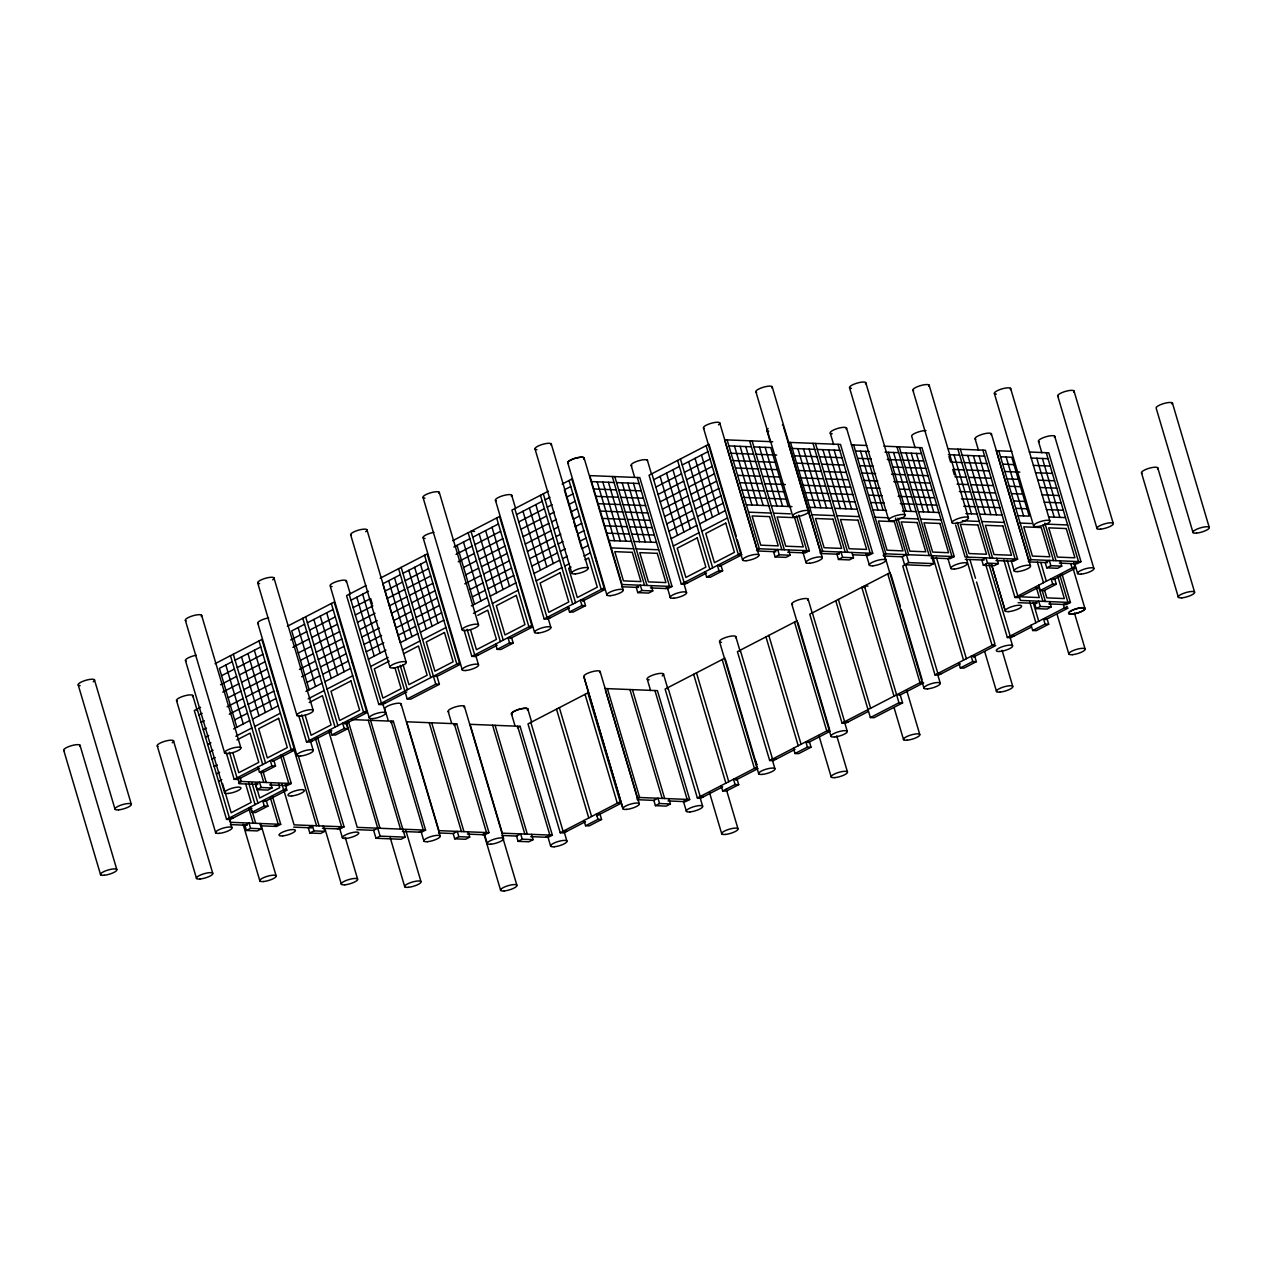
<?xml version="1.0" encoding="UTF-8"?>
<svg xmlns="http://www.w3.org/2000/svg" width="1273" height="1273" viewBox="0 0 1273 1273"><rect width="100%" height="100%" fill="white"/><g stroke="black" fill="none" stroke-linecap="round" stroke-linejoin="round"><path stroke-width="1.5" d="M215.057 663.679L261.856 639.46L294.095 748.317L234.168 779.331L226.387 753.059M287.38 626.252L334.178 602.034L366.433 710.907L306.507 741.904L298.709 715.633M365.892 585.612L346.574 595.605L378.829 704.478L382.441 704.621L406.771 692.035M380.181 578.228L427.171 553.914L459.426 662.787L378.829 704.478M452.711 540.707L499.525 516.488L531.764 625.361L471.837 656.359L464.056 630.087M548.44 491.171L511.921 510.075L544.16 618.933L547.788 619.092L569.477 607.858M562.141 484.09L571.848 479.062L604.102 587.935L544.16 618.933M232.243 661.689L219.402 668.341L236.842 727.249M235.091 660.21L260.774 646.923M304.565 624.263L291.724 630.915L309.18 689.823M307.414 622.783L333.096 609.496M350.95 600.251L368.502 591.181M400.343 574.696L382.807 583.782L400.247 642.69L417.799 633.62M402.952 573.359L426.344 561.25M453.856 547.024L469.896 538.718M472.76 537.238L498.443 523.951M516.552 514.594L542.234 501.291M545.083 499.828L549.904 497.329M570.765 486.541L564.353 489.85L573.073 519.304L579.501 515.995M221.582 675.692L234.423 669.057M237.271 667.577L262.954 654.29M290.69 639.937L306.745 631.631M309.594 630.151L335.276 616.864M353.13 607.619L369.218 599.297M384.987 591.149L402.523 582.063M405.132 580.727L428.524 568.617M456.036 554.391L472.092 546.085M474.94 544.605L500.623 531.318M518.732 521.946L544.414 508.659M547.263 507.179L552.084 504.697M566.533 497.218L572.945 493.892M220.547 684.731L236.603 676.424M239.451 674.945L265.134 661.658M292.87 647.305L308.925 638.998M311.774 637.518L337.456 624.231M355.31 614.986L372.862 605.9M387.167 598.517L404.719 589.431M407.312 588.078L430.704 575.985M458.216 561.759L474.272 553.453M477.12 551.973L502.803 538.686M520.912 529.313L546.594 516.026M549.443 514.547L554.264 512.064M568.713 504.585L575.125 501.26M222.727 692.082L238.783 683.776M241.631 682.312L267.314 669.009M298.264 653.001L311.105 646.366M313.97 644.886L339.652 631.599M357.49 622.354L375.042 613.268M389.347 605.868L406.899 596.798M409.492 595.446L432.884 583.336M463.611 567.456L476.452 560.82M479.3 559.34L504.983 546.053M523.092 536.681L548.774 523.394M551.623 521.914L556.444 519.416M570.893 511.953L577.306 508.627M200.593 707.279L194.308 710.541L226.562 819.398L230.19 819.541L251.879 808.323M228.122 697.795L240.963 691.144M243.811 689.664L269.494 676.377M300.444 660.369L313.285 653.717M316.15 652.253L341.832 638.951M359.67 629.721L377.222 620.635M391.527 613.236L409.079 604.15M411.672 602.813L435.08 590.704M465.791 574.823L478.632 568.172M481.48 566.708L507.163 553.405M525.272 544.048L550.954 530.761M553.803 529.282L558.624 526.783M198.938 715.044L202.152 713.389M653.67 479.73L679.352 466.443M682.217 464.979L707.899 451.692M227.087 706.817L243.143 698.511M245.991 697.031L271.674 683.744M299.426 669.391L315.465 661.085M318.33 659.605L344.012 646.318M361.866 637.073L379.402 628.003M393.707 620.603L411.259 611.517M413.852 610.181L437.26 598.071M464.756 583.846L480.812 575.539M483.66 574.059L509.343 560.772M527.452 551.4L553.134 538.113M555.999 536.649L560.804 534.151M575.253 526.672L581.681 523.346M201.118 722.412L204.332 720.757M655.85 487.098L681.532 473.811M684.397 472.331L710.079 459.044M229.267 714.185L245.323 705.879M248.171 704.399L273.854 691.112M301.606 676.759L317.645 668.452M320.51 666.972L346.192 653.686M364.046 644.44L381.582 635.37M395.887 627.971L413.439 618.885M416.032 617.532L439.44 605.439M470.151 589.542L482.992 582.907M485.84 581.427L511.523 568.14M529.632 558.767L555.314 545.481M558.179 544.001L562.984 541.518M583.861 530.714L577.433 534.039L581.793 548.774L588.221 545.449M203.298 729.779L206.512 728.108M658.03 494.465L683.712 481.178M686.577 479.698L712.259 466.411M234.662 719.881L247.503 713.246M250.367 711.766L276.05 698.479M306.984 682.455L319.841 675.82M322.69 674.34L348.372 661.053M366.226 651.808L383.778 642.722M398.067 635.322L415.619 626.252M418.212 624.9L441.62 612.79M472.331 596.91L485.172 590.274M488.02 588.794L513.703 575.507M531.812 566.135L557.494 552.848M560.359 551.368L565.164 548.886M579.613 541.407L586.041 538.081M205.478 737.147L208.692 735.476M660.21 501.833L685.892 488.546M688.757 487.066L714.439 473.779M233.627 728.904L249.683 720.598M252.547 719.118L278.23 705.831M305.966 691.478L322.021 683.187M324.87 681.707L350.552 668.42M368.406 659.175L385.958 650.089M420.392 632.267L443.8 620.158M471.296 605.932L487.352 597.626M490.2 596.162L515.883 582.875M533.992 573.502L559.674 560.215M562.539 558.736L567.344 556.237M207.658 744.498L210.872 742.843M662.39 509.2L688.072 495.897M690.937 494.433L716.619 481.146M235.823 736.271L251.863 727.965M254.727 726.485L280.41 713.198M308.146 698.845L324.201 690.539M327.05 689.059L352.732 675.772M370.586 666.527L388.138 657.457M402.427 650.057L419.979 640.971M422.572 639.635L445.98 627.525M473.476 613.3L489.532 604.993M492.396 603.513L518.079 590.226M536.172 580.87L561.87 567.567M564.719 566.103L569.524 563.605M583.973 556.126L590.401 552.816M209.838 751.866L213.052 750.211M664.57 516.552L690.252 503.265M693.117 501.785L718.799 488.498M236.905 739.947L250.113 733.121L258.769 762.368L238.783 772.695L232.832 752.598M309.228 702.537L322.435 695.695L331.091 724.942L311.121 735.269L305.17 715.171M389.22 661.133L374.278 668.866L382.934 698.113L401.138 688.693L395.187 668.596M403.525 653.733L418.467 646L427.139 675.247L408.935 684.651L402.984 664.554M477.789 615.32L487.766 610.149L496.438 639.396L476.452 649.723L470.501 629.626M571.036 567.074L568.665 568.299L577.321 597.546L597.292 587.203L588.635 557.972L585.071 559.818M212.034 759.233L215.232 757.562M666.75 523.919L692.432 510.632M695.297 509.152L720.979 495.865M214.214 766.601L217.412 764.93M668.93 531.287L694.612 518M697.477 516.52L723.159 503.233M216.394 773.952L219.608 772.297M671.11 538.654L696.792 525.367M699.657 523.887L725.339 510.6M218.574 781.32L221.788 779.665M673.29 546.006L698.972 532.719M701.837 531.255L727.519 517.968M259.485 768.256L237.796 779.474L234.168 779.331M272.613 761.461L294.875 749.94L291.246 749.797L258.992 640.94M331.807 730.829L310.119 742.048L306.507 741.904M344.935 724.035L367.197 712.53L363.569 712.387L331.33 603.513M433.425 676.234L437.037 676.377L460.444 664.267L456.816 664.124L424.577 555.251M497.154 645.284L475.466 656.502L471.837 656.359M510.282 638.489L532.528 626.984L528.916 626.825L496.661 517.968M582.604 601.079L604.866 589.558L601.238 589.415L568.999 480.542M238.497 782.911L241.265 781.479L240.151 777.739M257.942 767.03L259.501 772.329L271.913 765.916L275.525 766.06L273.966 760.761L270.337 760.618L271.913 765.916M330.264 729.62L331.839 734.919L344.235 728.49L347.847 728.633L346.288 723.35L342.66 723.191L344.235 728.49M495.611 644.074L497.17 649.357L509.566 642.945L513.194 643.088L511.619 637.789L508.007 637.646L509.566 642.945M567.933 606.648L569.508 611.947L581.904 605.534L585.516 605.677L583.957 600.379L580.329 600.235L581.904 605.534M275.525 766.06L263.129 772.472L259.501 772.329M347.847 728.633L335.451 735.062L331.839 734.919M513.194 643.088L500.798 649.516L497.17 649.357M585.516 605.677L573.121 612.09L569.508 611.947M397.59 666.622L407.185 698.972L435.78 684.174L439.392 684.317L437.037 676.377M439.392 684.317L410.797 699.116L407.185 698.972M261.156 787.51L259.581 782.227L255.443 784.359L257.019 789.658L261.156 787.51L272.024 787.955L270.449 782.656M641.926 590.513L640.351 585.214L636.214 587.346L637.789 592.645L641.926 590.513L652.778 590.943L651.219 585.644M390.588 722.666L393.341 721.25L425.596 830.107L421.458 832.24L402.411 831.476M272.024 787.955L267.887 790.087L257.019 789.658M652.778 590.943L648.657 593.075L637.789 592.645M284.643 785.521L288.764 783.388L280.426 755.223M665.413 588.508L669.534 586.376L637.296 477.502M282.924 755.335L291.278 783.484L287.141 785.632L269.637 784.932M672.049 586.471L622.036 584.482L589.781 475.609L639.794 477.614L672.049 586.471L667.911 588.619L650.408 587.919M226.562 819.398L286.489 788.385L285.375 784.629M736.208 536.188L708.966 444.213L649.039 475.227L681.278 584.084L741.204 553.087L737.322 539.943M264.991 801.529L287.252 790.008L283.64 789.865L282.001 784.375M706.595 573.009L684.906 584.243L681.278 584.084M719.722 566.23L741.984 554.71L738.356 554.567L706.117 445.693M756.576 550.191L759.345 548.758L727.106 439.885M250.32 807.098L251.895 812.397L264.291 805.984L267.919 806.127L266.343 800.828L262.731 800.685L264.291 805.984M705.051 571.8L706.61 577.099L719.006 570.686L722.634 570.829L721.059 565.53L717.447 565.387L719.006 570.686M267.919 806.127L255.523 812.54L251.895 812.397M722.634 570.829L710.239 577.242L706.61 577.099M250.59 828.341L249.015 823.042L244.893 825.19L246.453 830.489L250.59 828.341L261.458 828.771L259.883 823.472M779.235 554.789L777.66 549.49L773.523 551.639L775.098 556.938L779.235 554.789L790.103 555.235L788.528 549.936M453.968 725.212L456.721 723.78L488.975 832.653L484.838 834.786L467.334 834.086M261.458 828.771L257.321 830.919L246.453 830.489M790.103 555.235L785.966 557.367L775.098 556.938M274.077 826.352L278.214 824.22L270.417 797.932M802.722 552.8L806.859 550.668L796.548 515.899M272.374 796.166L280.712 824.315L276.575 826.448L260.949 825.827M798.792 515.104L809.357 550.763L805.22 552.912L787.716 552.211M819.971 552.737L822.724 551.304L790.485 442.431M313.97 830.887L312.394 825.588L308.273 827.721L309.832 833.019L313.97 830.887L324.838 831.317L323.262 826.018M842.615 557.335L841.039 552.036L836.918 554.185L838.477 559.484L842.615 557.335L853.483 557.781L851.908 552.482M517.347 727.742L520.1 726.326L552.355 835.183L548.217 837.332L530.714 836.632M324.838 831.317L320.701 833.449L309.832 833.019M853.483 557.781L849.346 559.913L838.477 559.484M337.456 828.882L341.594 826.75L315.449 738.531M866.101 555.346L870.239 553.214L838 444.341M317.391 736.749L344.092 826.845L339.955 828.994L322.451 828.293M787.987 442.336L840.498 444.436L872.737 553.309L868.6 555.458L852.974 554.821M883.128 555.267L885.881 553.835L853.642 444.961M356.838 829.662L373.626 830.33L377.747 828.198M883.605 556.046L902.255 556.794L906.376 554.662M373.626 830.33L375.981 838.27L380.102 836.138L405.164 837.141L370.554 720.327M902.255 556.794L904.594 564.751L908.731 562.602L933.793 563.605L899.199 446.791M725.037 658.061L665.111 689.075L697.349 797.948L700.977 798.091L722.666 786.873M797.359 620.635L737.433 651.649L769.672 760.522L773.3 760.665L794.989 749.431M890.368 572.5L809.771 614.207L842.026 723.064L845.638 723.223L868.297 711.496M405.164 837.141L401.027 839.273L375.981 838.27M933.793 563.605L929.656 565.753L904.594 564.751M419.183 832.16L423.32 830.012L391.066 721.154M947.812 558.624L951.949 556.492L919.711 447.619M883.876 446.186L921.986 447.714L954.225 556.572L950.088 558.72L931.04 557.956M458.853 836.679L457.278 831.38L453.156 833.513L454.716 838.812L458.853 836.679L469.721 837.109L468.146 831.81M987.498 563.159L985.939 557.86L981.801 559.993L983.361 565.292L987.498 563.159L998.366 563.589L996.791 558.29M469.721 837.109L465.584 839.257L454.716 838.812M998.366 563.589L994.229 565.737L983.361 565.292M482.34 834.69L486.477 832.542L454.222 723.685M1010.985 561.17L1015.122 559.038L982.883 450.165M948.496 448.78L985.382 450.26L1017.62 559.133L1013.483 561.266L995.979 560.566M1028.234 561.091L1030.987 559.674L998.748 450.801M522.232 839.209L520.657 833.91L516.536 836.059L518.095 841.358L522.232 839.209L533.101 839.655L531.525 834.356M1050.877 565.705L1049.318 560.406L1045.181 562.539L1046.756 567.838L1050.877 565.705L1061.746 566.135L1060.186 560.836M533.101 839.655L528.963 841.787L518.095 841.358M1061.746 566.135L1057.608 568.283L1046.756 567.838M545.719 837.22L549.856 835.088L517.602 726.231M1074.364 563.716L1078.502 561.568L1046.263 452.711M1029.38 452.026L1048.761 452.806L1081 561.679L1076.878 563.812L1059.359 563.112M560.231 832.749L620.158 801.735L587.887 692.878L527.977 723.891L560.231 832.749L563.844 832.892L585.532 821.674M1003.84 559.945L1014.947 597.483L1074.889 566.485L1073.775 562.73M596.942 815.77L620.922 803.358L617.294 803.215L585.039 694.342M1038.545 587.299L1018.575 597.626L1014.947 597.483M1053.392 579.613L1075.653 568.108L1072.025 567.965L1070.911 564.21M636.898 798.919L639.651 797.503L607.412 688.629M583.989 820.449L585.564 825.747L597.96 819.335L601.572 819.478L600.013 814.179L596.385 814.036L597.96 819.335M1038.72 585.198L1040.296 590.497L1052.691 584.068L1056.304 584.227L1054.744 578.929L1051.116 578.785L1052.691 584.068M601.572 819.478L589.176 825.891L585.564 825.747M1056.304 584.227L1043.908 590.64L1040.296 590.497M659.557 803.534L657.982 798.235L653.845 800.383L655.42 805.666L659.557 803.534L670.41 803.963L668.85 798.68M1040.312 606.489L1038.736 601.19L1034.599 603.322L1036.174 608.621L1040.312 606.489L1051.18 606.919L1049.604 601.62M670.41 803.963L666.288 806.111L655.42 805.666M1051.18 606.919L1047.043 609.051L1036.174 608.621M683.044 801.544L687.165 799.412L654.927 690.539M1063.798 604.5L1067.936 602.352L1059.804 574.903M604.914 688.534L657.425 690.65L689.68 799.508L685.542 801.656L668.039 800.94M1062.096 574.298L1070.434 602.463L1066.297 604.595L1048.793 603.895M697.349 797.948L757.276 766.935M769.672 760.522L829.598 729.509L797.916 622.513M842.026 723.064L922.607 681.357M941.479 673.624L937.867 673.481L905.612 564.607L902.764 566.087L935.003 674.945L994.929 643.931L976.598 582M985.652 564.321L1007.341 637.518L1067.267 606.505M735.794 780.078L758.04 768.558L754.428 768.415L722.173 659.541M808.116 742.652L830.378 731.132L826.75 730.973L794.511 622.115M896.606 694.819L900.234 694.963L923.625 682.853L920.013 682.71L887.758 573.837M960.319 663.87L938.631 675.104L935.003 674.945M973.447 657.075L995.709 645.554L992.081 645.411L966.509 559.07M1030.939 627.334L1010.953 637.662L1007.341 637.518M1045.77 619.649L1068.031 608.128L1064.403 607.985L1063.289 604.229M721.123 785.648L722.682 790.947L735.078 784.534L738.706 784.677L737.131 779.378L733.519 779.235L735.078 784.534M793.445 748.222L795.004 753.521L807.416 747.092L811.028 747.251L809.469 741.952L805.841 741.809L807.416 747.092M958.776 662.66L960.335 667.959L972.747 661.53L976.359 661.674L974.8 656.375L971.172 656.231L972.747 661.53M1031.098 625.218L1032.674 630.517L1045.069 624.104L1048.681 624.247L1047.122 618.949L1043.494 618.805L1045.069 624.104M738.706 784.677L726.31 791.09L722.682 790.947M811.028 747.251L798.632 753.664L795.004 753.521M976.359 661.674L963.963 668.102L960.335 667.959M1048.681 624.247L1036.286 630.66L1032.674 630.517M835.772 600.745L870.366 717.558L898.961 702.76L902.589 702.903L900.234 694.963M902.589 702.903L873.994 717.701L870.366 717.558M772.743 441.731L724.592 439.79L756.83 548.663L809.357 550.763M851.366 444.866L866.69 445.486M1011.876 451.326L996.25 450.69L1028.489 559.563L1081 561.679M728.872 445.884L751.388 446.791M753.887 446.887L770.77 447.571L788.21 506.479M792.252 448.43L814.768 449.337M817.266 449.433L839.766 450.34M855.408 450.96L869.077 451.501M885.037 452.154L898.706 452.695M900.982 452.79L921.477 453.618M948.401 454.7L959.651 455.145M962.149 455.257L984.665 456.148M1000.53 456.784L1011.78 457.246L1029.22 516.154L1017.97 515.708M1031.162 458.025L1048.045 458.694M731.052 453.252L753.568 454.159M756.067 454.254L776.689 455.082M794.432 455.798L816.948 456.689M819.446 456.8L841.946 457.707M857.588 458.328L871.257 458.869M887.217 459.505L900.886 460.062M903.162 460.158L923.657 460.969M952.459 462.131L961.831 462.513M964.329 462.608L986.846 463.515M1002.71 464.152L1013.96 464.613M1033.342 465.377L1050.225 466.061M733.232 460.603L755.748 461.51M758.247 461.622L775.13 462.29M796.612 463.149L819.128 464.056M821.626 464.168L844.126 465.059M859.768 465.679L873.437 466.236M892.803 467.016L903.066 467.43M905.342 467.509L925.837 468.337M964.011 469.88L952.761 469.419L954.4 474.94M966.509 469.976L989.026 470.883M1004.89 471.519L1019.896 472.124M1035.522 472.744L1052.405 473.429M735.412 467.971L757.928 468.878M760.427 468.973L777.31 469.657M798.792 470.517L821.308 471.424M823.806 471.519L846.306 472.426M861.948 473.047L875.617 473.604M891.577 474.24L905.246 474.781M907.522 474.877L928.017 475.704M954.941 476.786L966.191 477.248M968.689 477.343L991.206 478.25M1007.07 478.887L1018.32 479.332M1037.702 480.112L1054.585 480.796M737.592 475.338L760.108 476.245M762.607 476.341L779.49 477.025M800.972 477.884L823.488 478.791M825.986 478.887L848.486 479.794M864.128 480.414L877.813 480.955M893.757 481.608L907.426 482.149M909.702 482.244L930.197 483.072M957.121 484.154L968.371 484.599M970.869 484.711L993.386 485.602M1009.25 486.238L1020.5 486.7M1039.882 487.479L1056.765 488.148M739.772 482.706L762.288 483.613M764.787 483.708L785.409 484.536M803.152 485.252L825.668 486.159M828.166 486.254L850.666 487.161M866.324 487.782L879.993 488.323M899.359 489.103L909.606 489.516M911.882 489.612L932.393 490.423M959.301 491.521L970.551 491.967M973.049 492.062L995.566 492.969M1011.43 493.606L1022.68 494.067M1042.062 494.847L1058.945 495.515M591.547 481.592L614.063 482.499M616.562 482.594L639.062 483.501M741.952 490.073L764.468 490.964M766.967 491.076L783.85 491.744M805.332 492.619L827.848 493.51M830.346 493.622L852.846 494.513M868.504 495.149L882.173 495.69M898.117 496.327L911.786 496.884M914.062 496.963L934.573 497.791M961.481 498.889L972.731 499.334M975.229 499.43L997.746 500.337M1013.61 500.973L1024.86 501.419M1044.242 502.199L1061.125 502.883M593.743 488.959L616.243 489.866M618.742 489.962L641.242 490.869M744.132 497.425L766.648 498.332M769.147 498.443L786.03 499.111M807.528 499.971L830.028 500.878M832.526 500.973L855.042 501.88M870.684 502.501L884.353 503.058M900.297 503.694L913.966 504.251M916.242 504.331L936.753 505.158M963.661 506.24L974.911 506.702M977.409 506.797L999.926 507.704M1015.79 508.341L1027.04 508.786M1046.422 509.566L1063.305 510.25M595.923 496.327L618.423 497.234M620.922 497.329L643.422 498.22M746.312 504.792L768.828 505.699M771.327 505.795L791.965 506.622M809.708 507.338L832.208 508.245M834.706 508.341L857.222 509.248M872.864 509.868L886.533 510.425M902.477 511.062L916.146 511.603M918.422 511.698L938.933 512.526M965.841 513.608L977.091 514.053M979.589 514.165L1002.106 515.072M1048.602 516.933L1065.485 517.618M598.103 503.694L620.603 504.585M623.102 504.697L645.618 505.588M748.492 512.16L771.008 513.067M773.507 513.162L790.39 513.846M811.888 514.706L834.388 515.613M836.886 515.708L859.402 516.615M875.044 517.236L888.713 517.777M899.534 518.222L918.326 518.97M920.602 519.066L941.113 519.893M962.404 520.752L979.271 521.421M981.785 521.532L1004.286 522.423M1020.15 523.06L1031.401 523.521M1045.165 524.062L1067.665 524.969M600.283 511.062L622.783 511.953M625.282 512.048L647.798 512.955M602.463 518.413L624.963 519.32M627.462 519.416L649.978 520.323M604.643 525.781L627.143 526.688M629.642 526.783L652.158 527.674M606.823 533.148L629.323 534.039M631.838 534.151L654.338 535.042M474.606 531.398L470.978 531.255L503.233 640.128M609.003 540.516L631.503 541.407M634.018 541.518L656.518 542.409M872.737 553.309L820.226 551.209L788.544 444.213M883.605 553.739L954.225 556.572M1017.62 559.133L965.109 557.017L955.657 525.113M757.085 550.97L775.83 551.734M820.464 553.516L839.209 554.264M965.348 559.34L984.109 560.088M1028.727 561.886L1047.488 562.634M611.183 547.867L633.699 548.774M636.198 548.87L658.698 549.777M867.995 586.105L864.367 585.946L898.961 702.76M865.385 587.442L861.773 587.299L894.012 696.156M687.754 582.763L684.126 582.62L651.903 473.747M1021.423 596.162L1017.811 596.019L1007.245 560.343M1021.821 596.862L1039.325 597.578L1036.079 586.614M1070.434 602.463L1020.421 600.442L1019.323 596.782M621.638 586.758L638.521 587.442M1018.161 602.67L1036.906 603.418M550.636 617.612L547.024 617.469L514.769 508.595M1013.817 636.198L1010.189 636.039L989.057 564.719M478.314 655.038L474.686 654.879L467.111 629.26M385.051 703.285L381.423 703.142L349.184 594.268M848.248 721.871L844.62 721.727L812.381 612.854M351.507 719.563L393.341 721.25M456.721 723.78L406.708 721.791L438.962 830.648L488.975 832.653M520.1 726.326L470.087 724.321L502.342 833.179L552.355 835.183M312.983 740.584L309.355 740.44L301.765 714.805M776.148 759.185L772.536 759.042L740.281 650.169M240.645 777.994L237.033 777.851L229.442 752.232M703.826 796.612L700.198 796.468L667.959 687.611M291.278 783.484L238.751 781.383L237.653 777.628M689.68 799.508L637.152 797.407L605.471 690.412M239.006 783.707L257.751 784.454M637.407 799.715L654.274 800.399M233.039 818.062L229.411 817.918L197.156 709.061M566.708 831.428L563.08 831.269L530.825 722.412M280.712 824.315L230.699 822.31L229.586 818.555M344.092 826.845L294.079 824.856L284.07 791.058M425.596 830.107L357.252 827.37L328.88 731.641M230.318 824.602L247.201 825.27M293.697 827.132L311.885 827.864M438.58 832.94L453.586 833.544M501.96 835.47L516.965 836.075M1172.401 402.984L1209.207 527.277M1193.04 532.607L1156.218 408.331A8.577 2.196 -16.5 0 1 1164.859 403.239A8.577 2.196 -16.5 0 1 1172.115 404.241M1157.73 467.716L1194.551 592.009M1141.563 473.063L1178.368 597.339M1073.966 390.875L1113.207 523.33M1057.799 396.205L1097.04 528.661M1054.665 436.13L1093.825 568.331M1038.482 441.46L1041.871 452.838M1074.858 564.194L1077.658 573.662M1042.412 458.471L1059.852 517.379M1073.107 568.585L1084.882 608.303M1036.795 458.248L1054.235 517.156M1010.587 388.329L1049.827 520.8M1074.396 612.902L1085.057 648.848M1044.878 523.123L1056.001 560.677M1042.937 524.906L1053.503 560.566M1057.847 576.653L1064.339 598.581L1046.836 597.864L1044.672 590.561M994.42 393.675L1033.66 526.131M1057.115 614.461L1068.89 654.195M1040.789 562.475L1046.342 581.252M1037.384 562.077L1043.494 582.716M1006.147 457.023L1023.603 515.931M1042.094 590.195L1045.419 601.461M1038.593 586.71L1042.921 601.349M991.317 433.632L1030.446 565.769M1033.167 602.511L1038.72 621.272M1029.762 602.113L1035.872 622.752M975.134 438.978L978.491 450.308M1011.478 561.664L1014.279 571.1M979.032 455.925L996.473 514.833M973.399 455.702L990.855 514.61M967.782 455.479L985.222 514.387M960.383 449.258L992.622 558.131M957.885 449.162L990.108 558.02M1009.728 636.198L1012.528 645.634M954.018 454.922L971.474 513.831M929.115 385.083L968.355 517.538M948.942 456.546L950.581 462.067M1002.074 650.312L1012.719 686.274M969.915 559.468L975.484 578.244M957.312 522.344L967.607 557.128M912.948 390.413L952.172 522.869M984.777 651.871L996.552 691.605M915.112 447.762L911.754 436.448A8.577 2.196 -16.5 0 1 916.21 432.74A8.577 2.196 -16.5 0 1 926.044 430.56M948.099 559.133L950.899 568.57M916.353 453.411L933.793 512.319M911.229 453.204L928.669 512.112M906.105 452.997L923.546 511.905M936.387 557.351L966.398 658.714M932.966 556.953L963.55 660.178M896.924 446.696L929.163 555.569M893.566 452.488L911.022 511.396M888.443 452.281L905.899 511.189M865.735 382.552L904.976 515.008M897.815 518.143L908.651 554.757M895.54 518.063L908.731 562.602M937.405 673.624L940.206 683.06M849.568 387.883L888.809 520.339M865.672 451.374L883.112 510.282M860.532 451.167L877.988 510.075M890.925 574.378L900.377 606.282M901.491 610.038L922.05 679.48M884.878 556.269L924.023 688.391M846.45 427.855L885.594 559.977M906.837 690.857L919.743 734.378M830.282 433.186L833.64 444.516M866.07 553.978L869.427 565.307M834.149 450.117L851.589 509.025M828.516 449.878L845.956 508.802M822.883 449.655L840.339 508.564M894.044 707.549L903.575 739.724M815.484 443.434L847.723 552.307M812.986 443.338L845.224 552.211M809.135 449.098L826.575 508.022M803.518 448.876L820.958 507.8M797.885 448.653L815.325 507.561M838.366 599.408L870.621 708.265M772.138 386.642L808.944 510.934M783.627 427.203L822.215 557.431M755.955 391.989L792.777 516.265M766.903 430.656L770.26 441.97M802.69 551.448L806.048 562.777M765.137 447.332L782.577 506.256M808.069 599.042L811.983 612.249M844.413 721.727L847.213 731.163M759.504 447.109L776.96 506.018M752.104 440.888L784.343 549.761M749.606 440.792L781.845 549.665M836.759 735.858L847.42 771.804M745.755 446.568L763.195 505.476M791.886 604.389L831.046 736.51M740.122 446.33L757.578 505.254M734.505 446.107L751.945 505.015M818.905 735.523L831.237 777.151M719.691 422.779L758.851 554.964M768.828 635.402L801.067 744.275M765.964 636.882L798.219 745.755M703.523 428.126L742.668 560.311M701.471 455.002L718.911 513.926M695.058 458.328L712.498 517.236M688.629 461.653L706.069 520.562M735.73 636.468L740.218 651.569M772.09 759.154L774.891 768.59M680.434 458.98L712.673 567.853M677.586 460.46L709.825 569.333M672.94 469.769L690.38 528.677M755.876 761.238L756.958 764.898M725.594 659.939L756.719 765.057M758.724 773.936L719.563 641.815A8.577 2.196 -16.5 0 1 728.188 636.723A8.577 2.196 -16.5 0 1 735.46 637.725M666.511 473.095L683.951 532.003M660.098 476.42L677.538 535.328M647.368 460.174L651.267 473.413M683.728 582.939L686.513 592.391M696.49 672.844L728.745 781.702M693.642 674.308L725.881 783.181M631.185 465.52L634.527 476.866M667.561 588.269L670.346 597.737M726.231 789.085L737.942 828.628M633.445 483.279L650.885 542.187M627.812 483.056L645.268 541.964M622.195 482.817L639.635 541.741M709.491 792.538L721.775 833.974M614.779 476.611L647.034 585.469M612.281 476.5L644.536 585.373M608.43 482.276L625.886 541.184M663.44 673.894L667.879 688.995M699.8 796.659L702.601 806.095M602.813 482.053L620.253 540.961M597.18 481.831L614.636 540.739M583.989 457.644L623.134 589.829M647.273 679.241L650.598 690.555M683.601 801.926L686.433 811.442M567.806 462.99L606.95 595.159M595.414 557.638L596.528 561.393M632.426 689.648L664.665 798.505M629.928 689.536L662.167 798.41M551.225 443.8L588.046 568.076M573.614 521.15L576.892 532.194M535.058 449.13L571.879 573.423M600.06 671.364L639.205 803.549M543.316 493.829L575.555 602.702M540.452 495.308L572.707 604.182M535.806 504.617L553.262 563.525M583.893 676.711L623.054 808.896L583.861 676.695M529.393 507.943L546.833 566.851M522.964 511.269L540.42 570.177M511.666 495.133L515.565 508.341M548.011 617.819L550.795 627.255M559.356 707.645L591.611 816.502M495.499 500.464L534.628 632.586M556.508 709.125L588.763 817.982M492.014 527.277L509.471 586.185M485.602 530.602L503.042 589.51M479.173 533.928L496.629 592.836M527.706 708.775L531.653 722.03M564.082 831.492L566.867 840.976M468.13 532.735L500.384 641.592M463.483 542.043L480.939 600.951M511.523 714.121L514.929 725.483M547.915 836.838L550.7 846.306M457.055 545.369L474.511 604.277M439.233 492.253L478.473 624.693M475.688 655.245L478.473 664.681M495.086 725.324L527.34 834.181M492.587 725.228L524.842 834.086M423.066 497.584L462.306 630.04M423.161 537.89L462.306 670.012M464.374 706.276L503.503 838.398M502.342 836.154L516.838 885.117M420.504 564.273L437.944 623.181M414.648 567.297L432.104 626.221M408.792 570.336L426.248 629.244M448.191 711.623L451.549 722.937M484.536 834.308L487.336 843.744M483.931 833.958L500.671 890.448M401.17 567.36L435.78 684.174M398.576 568.713L430.815 677.57M394.503 577.735L411.943 636.643M431.706 722.778L463.961 831.651M388.647 580.759L406.103 639.667M429.208 722.682L461.463 831.555M366.91 529.663L406.151 662.119M400.199 665.286L407.424 689.68M370.682 598.549L372.321 604.07M400.995 703.746L440.124 835.868M350.743 535.01L389.968 667.466M362.646 594.205L380.102 653.113M356.806 597.228L374.246 656.152M384.812 709.077L388.17 720.407M421.156 831.778L423.957 841.214M346.336 580.663L350.25 593.87M382.696 703.348L385.496 712.785M405.816 830.41L420.949 881.505M369.329 718.131L330.168 586.01A8.577 2.196 -16.5 0 1 338.793 580.918A8.577 2.196 -16.5 0 1 346.065 581.92M352.191 661.849L353.289 665.604M368.279 720.247L400.534 829.105M326.684 612.822L344.124 671.73M390.206 837.65L404.766 886.835M320.255 616.148L337.711 675.056M348.325 721.298L380.022 828.277M346.606 723.08L380.102 836.138M313.842 619.474L331.282 678.382M305.647 616.8L337.886 725.674M302.783 618.28L335.038 727.138M298.137 627.589L315.593 686.497M273.918 577.783L313.158 710.239M345.238 837.348L357.57 878.975M339.684 828.516L342.485 837.952M310.373 740.775L313.174 750.211M257.751 583.114L296.991 715.569M325.14 829.439L341.387 884.305M298.503 756.401L319.077 825.843M257.846 623.436L296.991 755.557M277.084 689.886L278.182 693.642M293.777 748.795L316.579 825.747M254.345 650.248L271.801 709.156M247.933 653.574L265.389 712.482M241.504 656.884L258.96 715.808M278.612 783.993L279.694 787.653L259.708 797.996L255.38 783.372M233.309 654.227L265.564 763.084M230.461 655.69L262.715 764.564M262.922 771.231L266.264 782.481M260.981 772.997L263.766 782.386M225.814 665.015L243.27 723.923M251.99 783.022L257.958 803.152M201.58 615.209L240.836 747.665M248.585 782.672L255.093 804.631M260.949 824.618L276.082 875.713M245.737 784.152L251.147 802.42L231.177 812.763L222.52 783.531M251.815 810.169L255.698 823.313M248.76 808.196L253.2 823.217M185.412 620.54L224.669 752.995M243.095 824.283L259.915 881.059M185.524 660.782L224.684 792.968M192.748 695.424L197.204 710.541M229.649 819.987L231.909 827.641M176.581 700.755L215.726 832.972M173.478 740.727L212.702 873.183M157.311 746.058L196.535 878.513M94.425 679.75L131.246 804.043M78.258 685.097L115.079 809.373M79.96 745.151L116.782 869.443M63.793 750.497L100.599 874.774M351.428 535.376A8.577 2.196 -16.5 0 1 353.958 531.843A8.577 2.196 -16.5 0 1 364.524 529.122A8.577 2.196 -16.5 0 1 365.669 531.716M64.477 750.863A8.577 2.196 -16.5 0 1 71.336 745.707A8.577 2.196 -16.5 0 1 79.674 746.408M80.135 685.638A8.577 2.196 -16.5 0 1 80.39 682.487A8.577 2.196 -16.5 0 1 91.497 679.225A8.577 2.196 -16.5 0 1 93.2 681.803M1142.247 473.429A8.577 2.196 -16.5 0 1 1149.105 468.273A8.577 2.196 -16.5 0 1 1157.443 468.973M536.951 449.671A8.577 2.196 -16.5 0 1 541.534 444.675A8.577 2.196 -16.5 0 1 550.954 445.057M756.655 392.355A8.577 2.196 -16.5 0 1 763.514 387.183A8.577 2.196 -16.5 0 1 771.852 387.899M832.176 433.727A8.577 2.196 -16.5 0 1 836.759 428.73A8.577 2.196 -16.5 0 1 846.179 429.096M424.943 498.125A8.577 2.196 -16.5 0 1 424.721 495.261A8.577 2.196 -16.5 0 1 435.111 491.824A8.577 2.196 -16.5 0 1 438.946 493.494M631.885 465.886A8.577 2.196 -16.5 0 1 637.678 461.065A8.577 2.196 -16.5 0 1 647.496 460.731M851.446 388.424A8.577 2.196 -16.5 0 1 856.045 383.428A8.577 2.196 -16.5 0 1 865.449 383.794M186.113 620.922A8.577 2.196 -16.5 0 1 192.971 615.75A8.577 2.196 -16.5 0 1 201.309 616.466M704.224 428.492A8.577 2.196 -16.5 0 1 706.738 424.959A8.577 2.196 -16.5 0 1 717.32 422.238A8.577 2.196 -16.5 0 1 718.465 424.832M448.892 711.989A8.577 2.196 -16.5 0 1 455.75 706.817A8.577 2.196 -16.5 0 1 464.088 707.533M384.685 708.536A8.577 2.196 -16.5 0 1 394.519 703.73A8.577 2.196 -16.5 0 1 400.709 705.003M975.834 439.344A8.577 2.196 -16.5 0 1 982.692 434.188A8.577 2.196 -16.5 0 1 991.03 434.889M1058.484 396.587A8.577 2.196 -16.5 0 1 1065.342 391.416A8.577 2.196 -16.5 0 1 1073.696 392.116M649.166 679.782A8.577 2.196 -16.5 0 1 649.405 676.631A8.577 2.196 -16.5 0 1 660.528 673.369A8.577 2.196 -16.5 0 1 662.215 675.947M425.055 538.431A8.577 2.196 -16.5 0 1 424.402 535.838A8.577 2.196 -16.5 0 1 433.902 532.337M332.062 586.535A8.577 2.196 -16.5 0 1 330.869 586.376M496.184 500.846A8.577 2.196 -16.5 0 1 503.042 495.674A8.577 2.196 -16.5 0 1 511.38 496.39M177.281 701.137A8.577 2.196 -16.5 0 1 184.139 695.965A8.577 2.196 -16.5 0 1 192.478 696.681M157.995 746.439A8.577 2.196 -16.5 0 1 165.936 740.966A8.577 2.196 -16.5 0 1 172.237 742.78M1039.214 441.89A8.577 2.196 -16.5 0 1 1046.072 436.719A8.577 2.196 -16.5 0 1 1054.41 437.419M186.224 661.148A8.577 2.196 -16.5 0 1 187.417 658.316A8.577 2.196 -16.5 0 1 196.265 655.229M913.632 390.795A8.577 2.196 -16.5 0 1 920.49 385.624A8.577 2.196 -16.5 0 1 928.829 386.34M768.797 431.197A8.577 2.196 -16.5 0 1 768.144 428.603M782.386 424.943A8.577 2.196 -16.5 0 1 783.213 425.866M584.593 677.077A8.577 2.196 -16.5 0 1 591.452 671.905A8.577 2.196 -16.5 0 1 599.79 672.621M259.628 583.655A8.577 2.196 -16.5 0 1 259.883 580.52A8.577 2.196 -16.5 0 1 270.99 577.258A8.577 2.196 -16.5 0 1 272.677 579.836M258.53 623.802A8.577 2.196 -16.5 0 1 259.74 620.969A8.577 2.196 -16.5 0 1 268.587 617.866M996.313 394.216A8.577 2.196 -16.5 0 1 1000.896 389.22A8.577 2.196 -16.5 0 1 1010.316 389.586M721.457 642.356A8.577 2.196 -16.5 0 1 720.263 642.181M792.586 604.755A8.577 2.196 -16.5 0 1 799.444 599.583A8.577 2.196 -16.5 0 1 807.782 600.299M278.644 718.354L258.674 728.697L267.33 757.928L287.3 747.601L278.644 718.354M350.966 680.944L330.996 691.271L339.652 720.502L359.638 710.175L350.966 680.944M444.468 632.554L426.264 641.974L434.936 671.205L453.124 661.785L444.468 632.554M516.313 595.382L496.327 605.725L504.999 634.956L524.969 624.629L516.313 595.382M560.104 572.739L540.118 583.066L548.79 612.313L568.76 601.97L560.104 572.739M697.222 537.89L677.236 548.217L685.892 577.449L705.879 567.121L697.222 537.89M725.753 523.123L705.783 533.451L714.439 562.698L734.41 552.355L725.753 523.123M769.592 516.647L752.088 515.947L760.745 545.178L778.249 545.878L769.592 516.647M794.607 517.65L777.103 516.949L785.759 546.181L803.263 546.881L794.607 517.65M832.972 519.193L815.468 518.493L824.124 547.724L841.628 548.424L832.972 519.193M857.986 520.196L840.482 519.495L849.139 548.727L866.642 549.427L857.986 520.196M894.362 521.644L878.402 521.007L887.058 550.238L903.018 550.891L894.362 521.644M917.133 522.567L901.189 521.914L909.845 551.161L925.789 551.798L917.133 522.567M939.92 523.474L923.975 522.837L932.632 552.068L948.576 552.721L939.92 523.474M977.871 525.001L960.367 524.301L969.024 553.548L986.527 554.248L977.871 525.001M1002.869 526.004L985.366 525.303L994.022 554.551L1011.526 555.251L1002.869 526.004M1041.25 527.547L1023.747 526.847L1032.403 556.078L1049.907 556.794L1041.25 527.547M1066.249 528.55L1048.745 527.849L1057.402 557.097L1074.921 557.797L1066.249 528.55M632.283 552.355L614.779 551.655L623.436 580.886L640.94 581.586L632.283 552.355M657.282 553.357L639.778 552.657L648.45 581.888L665.954 582.588L657.282 553.357M1005.336 611.104L991.349 563.891L1005.32 611.088M393.484 667.943A8.577 2.196 -16.5 0 0 406.294 662.676A8.577 2.196 -16.5 0 0 394.423 663.758A8.577 2.196 -16.5 0 0 393.484 667.943M104.115 875.267A8.577 2.196 -16.5 0 0 116.909 870A8.577 2.196 -16.5 0 0 105.054 871.066A8.577 2.196 -16.5 0 0 104.115 875.267M118.58 809.867A8.577 2.196 -16.5 0 0 131.39 804.6A8.577 2.196 -16.5 0 0 119.519 805.666A8.577 2.196 -16.5 0 0 118.58 809.867M725.276 834.452A8.577 2.196 -16.5 0 0 738.085 829.184A8.577 2.196 -16.5 0 0 726.215 830.267A8.577 2.196 -16.5 0 0 725.276 834.452M504.172 890.941A8.577 2.196 -16.5 0 0 516.981 885.674A8.577 2.196 -16.5 0 0 505.11 886.74A8.577 2.196 -16.5 0 0 504.172 890.941M1196.54 533.101A8.577 2.196 -16.5 0 0 1209.35 527.834A8.577 2.196 -16.5 0 0 1197.479 528.9A8.577 2.196 -16.5 0 0 1196.54 533.101M1181.885 597.833A8.577 2.196 -16.5 0 0 1194.679 592.566A8.577 2.196 -16.5 0 0 1182.824 593.632A8.577 2.196 -16.5 0 0 1181.885 597.833M575.38 573.9A8.577 2.196 -16.5 0 0 588.19 568.633A8.577 2.196 -16.5 0 0 576.319 569.715A8.577 2.196 -16.5 0 0 575.38 573.9M796.277 516.758A8.577 2.196 -16.5 0 0 809.087 511.491A8.577 2.196 -16.5 0 0 797.216 512.558A8.577 2.196 -16.5 0 0 796.277 516.758M872.928 565.801A8.577 2.196 -16.5 0 0 885.737 560.518A8.577 2.196 -16.5 0 0 873.867 561.6A8.577 2.196 -16.5 0 0 872.928 565.801M282.606 835.9A8.577 2.196 -16.5 0 0 295.416 830.633A8.577 2.196 -16.5 0 0 283.545 831.715A8.577 2.196 -16.5 0 0 282.606 835.9M1072.216 614.127A8.577 2.196 -16.5 0 0 1085.026 608.86A8.577 2.196 -16.5 0 0 1073.123 609.847A8.577 2.196 -16.5 0 0 1072.184 614.047A8.577 2.196 -16.5 0 0 1084.994 608.765A8.577 2.196 -16.5 0 0 1073.155 609.926A8.577 2.196 -16.5 0 0 1072.216 614.127M465.807 630.533A8.577 2.196 -16.5 0 0 478.616 625.266A8.577 2.196 -16.5 0 0 466.745 626.332A8.577 2.196 -16.5 0 0 465.807 630.533M673.847 598.199A8.577 2.196 -16.5 0 0 686.656 592.932A8.577 2.196 -16.5 0 0 674.785 593.998A8.577 2.196 -16.5 0 0 673.847 598.199M291.565 795.991A8.577 2.196 -16.5 0 0 304.374 790.724A8.577 2.196 -16.5 0 0 292.504 791.806A8.577 2.196 -16.5 0 0 291.565 795.991M892.309 520.832A8.577 2.196 -16.5 0 0 905.119 515.549A8.577 2.196 -16.5 0 0 893.248 516.631A8.577 2.196 -16.5 0 0 892.309 520.832M344.903 884.799A8.577 2.196 -16.5 0 0 357.697 879.532A8.577 2.196 -16.5 0 0 345.842 880.598A8.577 2.196 -16.5 0 0 344.903 884.799M228.169 753.489A8.577 2.196 -16.5 0 0 240.979 748.222A8.577 2.196 -16.5 0 0 229.108 749.288A8.577 2.196 -16.5 0 0 228.169 753.489M746.169 560.725A8.577 2.196 -16.5 0 0 758.979 555.458A8.577 2.196 -16.5 0 0 747.108 556.54A8.577 2.196 -16.5 0 0 746.169 560.725M490.837 844.222A8.577 2.196 -16.5 0 0 503.647 838.955A8.577 2.196 -16.5 0 0 491.776 840.037A8.577 2.196 -16.5 0 0 490.837 844.222M427.457 841.692A8.577 2.196 -16.5 0 0 440.267 836.425A8.577 2.196 -16.5 0 0 428.396 837.491A8.577 2.196 -16.5 0 0 427.457 841.692M1017.779 571.593A8.577 2.196 -16.5 0 0 1030.589 566.31A8.577 2.196 -16.5 0 0 1018.718 567.392A8.577 2.196 -16.5 0 0 1017.779 571.593M1100.54 529.154A8.577 2.196 -16.5 0 0 1113.35 523.887A8.577 2.196 -16.5 0 0 1101.479 524.953A8.577 2.196 -16.5 0 0 1100.54 529.154M954.4 569.047A8.577 2.196 -16.5 0 0 967.209 563.78A8.577 2.196 -16.5 0 0 955.339 564.862A8.577 2.196 -16.5 0 0 954.4 569.047M610.467 595.669A8.577 2.196 -16.5 0 0 623.277 590.401A8.577 2.196 -16.5 0 0 611.422 591.468A8.577 2.196 -16.5 0 0 610.467 595.669M575.364 458.185A8.577 2.196 -16.5 0 0 568.506 463.356A8.577 2.196 -16.5 0 1 575.364 458.264A8.577 2.196 -16.5 0 1 583.702 458.901A8.577 2.196 -16.5 0 0 575.364 458.264M689.934 811.919A8.577 2.196 -16.5 0 0 702.744 806.652A8.577 2.196 -16.5 0 0 690.873 807.719A8.577 2.196 -16.5 0 0 689.934 811.919M465.807 670.505A8.577 2.196 -16.5 0 0 478.616 665.238A8.577 2.196 -16.5 0 0 466.745 666.304A8.577 2.196 -16.5 0 0 465.807 670.505M1008.837 611.597A8.577 2.196 -16.5 0 0 1021.646 606.33A8.577 2.196 -16.5 0 0 1009.791 607.396A8.577 2.196 -16.5 0 0 1008.837 611.597M345.985 838.43A8.577 2.196 -16.5 0 0 358.795 833.163A8.577 2.196 -16.5 0 0 346.924 834.245A8.577 2.196 -16.5 0 0 345.985 838.43M372.83 718.609A8.577 2.196 -16.5 0 0 385.639 713.341A8.577 2.196 -16.5 0 0 373.769 714.424A8.577 2.196 -16.5 0 0 372.83 718.609M538.145 633.079A8.577 2.196 -16.5 0 0 550.954 627.812A8.577 2.196 -16.5 0 0 539.084 628.894A8.577 2.196 -16.5 0 0 538.145 633.079M219.227 833.369A8.577 2.196 -16.5 0 0 232.036 828.102A8.577 2.196 -16.5 0 0 220.165 829.169A8.577 2.196 -16.5 0 0 219.227 833.369M200.036 879.006A8.577 2.196 -16.5 0 0 212.846 873.739A8.577 2.196 -16.5 0 0 200.975 874.806A8.577 2.196 -16.5 0 0 200.036 879.006M1081.159 574.123A8.577 2.196 -16.5 0 0 1093.968 568.856A8.577 2.196 -16.5 0 0 1082.098 569.922A8.577 2.196 -16.5 0 0 1081.159 574.123M228.185 793.461A8.577 2.196 -16.5 0 0 240.995 788.194A8.577 2.196 -16.5 0 0 229.124 789.26A8.577 2.196 -16.5 0 0 228.185 793.461M554.216 846.768A8.577 2.196 -16.5 0 0 567.026 841.485A8.577 2.196 -16.5 0 0 555.155 842.567A8.577 2.196 -16.5 0 0 554.216 846.768M519.129 709.363A8.577 2.196 -16.5 0 0 512.271 714.519A8.577 2.196 -16.5 0 1 519.082 709.316A8.577 2.196 -16.5 0 1 527.42 710.032A8.577 2.196 -16.5 0 0 519.129 709.363M955.689 523.362A8.577 2.196 -16.5 0 0 968.482 518.095A8.577 2.196 -16.5 0 0 956.628 519.161A8.577 2.196 -16.5 0 0 955.689 523.362M809.548 563.255A8.577 2.196 -16.5 0 0 822.358 557.988A8.577 2.196 -16.5 0 0 810.487 559.07A8.577 2.196 -16.5 0 0 809.548 563.255M263.416 881.537A8.577 2.196 -16.5 0 0 276.225 876.27A8.577 2.196 -16.5 0 0 264.354 877.336A8.577 2.196 -16.5 0 0 263.416 881.537M408.283 887.329A8.577 2.196 -16.5 0 0 421.077 882.062A8.577 2.196 -16.5 0 0 409.222 883.128A8.577 2.196 -16.5 0 0 408.283 887.329M626.555 809.389A8.577 2.196 -16.5 0 0 639.364 804.122A8.577 2.196 -16.5 0 0 627.494 805.188A8.577 2.196 -16.5 0 0 626.555 809.389M300.492 716.062A8.577 2.196 -16.5 0 0 313.301 710.795A8.577 2.196 -16.5 0 0 301.43 711.862A8.577 2.196 -16.5 0 0 300.492 716.062M300.492 756.035A8.577 2.196 -16.5 0 0 313.301 750.768A8.577 2.196 -16.5 0 0 301.446 751.85A8.577 2.196 -16.5 0 0 300.492 756.035M1037.161 526.608A8.577 2.196 -16.5 0 0 1049.97 521.341A8.577 2.196 -16.5 0 0 1038.1 522.423A8.577 2.196 -16.5 0 0 1037.161 526.608M1072.391 654.672A8.577 2.196 -16.5 0 0 1085.201 649.405A8.577 2.196 -16.5 0 0 1073.33 650.487A8.577 2.196 -16.5 0 0 1072.391 654.672M1000.053 692.098A8.577 2.196 -16.5 0 0 1012.862 686.831A8.577 2.196 -16.5 0 0 1000.992 687.897A8.577 2.196 -16.5 0 0 1000.053 692.098M999.862 651.458A8.577 2.196 -16.5 0 0 1012.672 646.191A8.577 2.196 -16.5 0 0 1000.801 647.273A8.577 2.196 -16.5 0 0 999.862 651.458M927.524 688.884A8.577 2.196 -16.5 0 0 940.333 683.617A8.577 2.196 -16.5 0 0 928.478 684.683A8.577 2.196 -16.5 0 0 927.524 688.884M907.076 740.202A8.577 2.196 -16.5 0 0 919.886 734.935A8.577 2.196 -16.5 0 0 908.015 736.017A8.577 2.196 -16.5 0 0 907.076 740.202M762.225 774.414A8.577 2.196 -16.5 0 0 775.018 769.147A8.577 2.196 -16.5 0 0 763.164 770.229A8.577 2.196 -16.5 0 0 762.225 774.414M834.754 777.628A8.577 2.196 -16.5 0 0 847.547 772.361A8.577 2.196 -16.5 0 0 835.693 773.443A8.577 2.196 -16.5 0 0 834.754 777.628M834.547 736.987A8.577 2.196 -16.5 0 0 847.357 731.72A8.577 2.196 -16.5 0 0 835.486 732.802A8.577 2.196 -16.5 0 0 834.547 736.987"/></g></svg>
